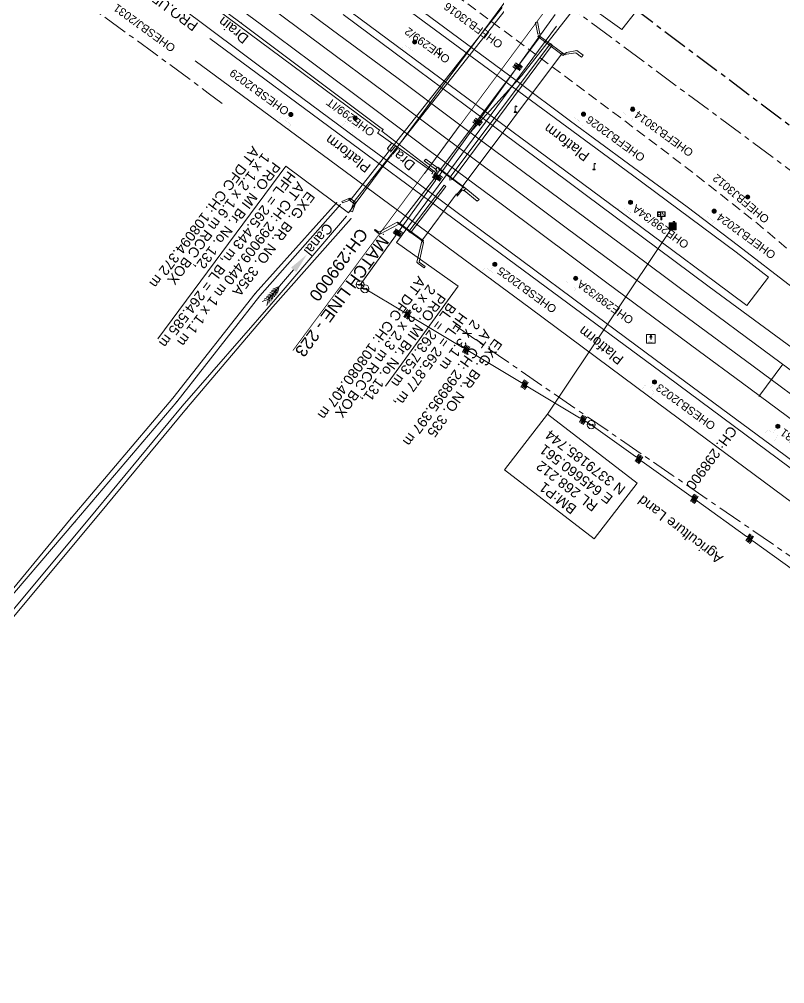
# Model space of a CAD drawing. Header units: metres. Extents: x 628572 to 650094, y 3375792 to 3391117.
# Drawn here: x 645497.8 to 645688.4, y 3378997.2 to 3379237.3 of the extents above; entities that cross this region are included whole.
import ezdxf
from ezdxf.enums import TextEntityAlignment as Align

# ---------------------------------------------------------------- set-up
doc = ezdxf.new("R2010")
doc.units = ezdxf.units.M
doc.header["$MEASUREMENT"] = 0
for name, pattern in [('CENTER', [2, 1.25, -0.25, 0.25, -0.25]), ('DASHED', [0.75, 0.5, -0.25]), ('PHANTOM2', [1.25, 0.625, -0.125, 0.125, -0.125, 0.125, -0.125])]:
    doc.linetypes.add(name, pattern=pattern)
for name, color, linetype, lineweight in [('Advertisement Board', 251, 'Continuous', 0), ('Bench_Mark', 7, 'Continuous', 0), ('BRIDGE DETAILS PLAN', 7, 'Continuous', 0), ('Bridge Parapet', 7, 'Continuous', 0), ('CANAL_BOTTOM', 5, 'Continuous', 0), ('CANAL_TOP', 5, 'Continuous', 0), ('DFCC BOUNDARY', 6, 'CENTER', 0), ('Drain Top', 5, 'Continuous', 0), ('Electric Pole', 251, 'Continuous', 0), ('Existing Chainage', 7, 'Continuous', 0), ('Existing IR Track', 143, 'Continuous', 0), ('Existing Railway Boundary', 7, 'CENTER', 0), ('Grade Indicator', 8, 'Continuous', 0), ('HT_PWR_LINE', 134, 'POWER', 0), ('Lamp_Post', 7, 'Continuous', 0), ('MATCH LINE', 7, 'Continuous', 0), ('Name Board', 251, 'Continuous', 0), ('OHE MAST', 8, 'Continuous', 0), ('Piers_Abutment', 7, 'Continuous', 0), ('Platform', 251, 'Continuous', 0), ('Retaining Wall', 251, 'Continuous', 0), ('River Text', 5, 'Continuous', 0), ("SARAI BANJARA STN SRJ's", 251, 'Continuous', 0), ('Side Details', 251, 'Continuous', 0), ('Sign Board', 251, 'Continuous', 0), ('Text', 251, 'Continuous', 0), ('TOPOSTYLEREMARK', 251, 'Continuous', 0), ('Wing Wall', 7, 'Continuous', 0)]:
    doc.layers.add(name, color=color, linetype=linetype, lineweight=lineweight)
doc.layers.add('HT_TEXT', color=7, linetype='Continuous')
doc.layers.add('NPL SIDING', color=6, linetype='Continuous')
doc.styles.add('CUT-FILL', font='cut-fill.shx', dxfattribs={"height": 2})
doc.styles.add('NB', font='swissbo.ttf', dxfattribs={"height": 1.5})
doc.styles.get("Standard").update_dxf_attribs({"font": 'arial.ttf'})
doc.styles.add('Style-Arial', font='arial.ttf')
doc.styles.add('Text', font='arial.ttf', dxfattribs={"height": 2})
doc.linetypes.add('POWER', pattern='A,10,-0.2,[131,ltypeshp.shx,S=0.4,R=0,X=-0.2,Y=0],-0.2,[131,ltypeshp.shx,S=0.4,R=180,X=1.2,Y=0],-1.2,-0.2,[131,ltypeshp.shx,S=0.4,R=0,X=-0.2,Y=0],-0.2,[131,ltypeshp.shx,S=0.4,R=180,X=1.2,Y=0],-1.2,-0.2,[131,ltypeshp.shx,S=0.4,R=0,X=-0.2,Y=0],-0.2,[131,ltypeshp.shx,S=0.4,R=180,X=1.2,Y=0],-1.2', length=14.8)

# ---------------------------------------------------------------- blocks, each defined once
blk = doc.blocks.new('EP')
blk.add_hatch(color=8).paths.add_polyline_path([(0.31, -0.24), (0.31, 0), (-0.31, -0.19), (-0.31, 0.07), (-0.93, -0.01), (-0.21, 0.16), (-0.21, -0.05), (0.43, 0.15), (0.41, -0.1), (0.94, -0.01)])
at = {"color": 8}
for p, q in [((-0.93, -0.01), (-0.21, 0.16)), ((-0.31, 0.07), (-0.93, -0.01)), ((-0.31, -0.19), (-0.31, 0.07)), ((0.31, 0), (-0.31, -0.19)), ((-0.21, 0.16), (-0.21, -0.05)), ((-0.21, -0.05), (0.43, 0.15)), ((0.31, -0.24), (0.31, 0)), ((0.43, 0.15), (0.41, -0.1)), ((0.94, -0.01), (0.31, -0.24)), ((0.41, -0.1), (0.94, -0.01))]:
    blk.add_line(p, q, dxfattribs=at)
blk.add_circle((0, 0), 1, dxfattribs=at)
blk = doc.blocks.new('GI1200')
at = {"layer": 'Advertisement Board'}
blk.add_hatch(color=256, dxfattribs=at).paths.add_polyline_path([(-0.12, -0.09), (-0.12, 0.54), (-0.26, 0.54), (0.03, 1.06), (0.34, 0.54), (0.19, 0.54), (0.19, -0.09)])
at = {"layer": 'Advertisement Board', "elevation": 165.72, "flags": 128}
for points in [[(0.34, 0.54), (0.03, 1.06), (-0.26, 0.54)], [(-0.12, 0.54), (-0.26, 0.54)]]:
    blk.add_lwpolyline(points, dxfattribs=at)
at = {"layer": 'Sign Board'}
for p, q in [((1.08, 1.14, 165.72), (-1.05, 1.14, 165.72)), ((-1.05, 1.14, 165.72), (-1.05, -0.99, 165.72)), ((1.08, -0.99, 165.72), (1.08, 1.14, 165.72)), ((-1.05, -0.99, 165.72), (1.08, -0.99, 165.72))]:
    blk.add_line(p, q, dxfattribs=at)
at = {"layer": 'Sign Board', "insert": (0.91, -0.59, 165.72), "char_height": 0.5, "attachment_point": 7, "rotation": 178.295, "line_spacing_factor": 0.6, "style": 'CUT-FILL'}
blk.add_mtext('1200', dxfattribs=at)
blk = doc.blocks.new('LP')
at = {"flags": 128}
for points in [[(0, 0), (0, 1.5)], [(0.25, 1.35), (0.44, 1.35)]]:
    blk.add_lwpolyline(points, dxfattribs=at)
for centre, radius, start, end in [((0.07, 0.99), 0.519, 57.6425, 97.3165), ((0.34, 1.33), 0.094, 11.7012, 168.0476)]:
    blk.add_arc(centre, radius, start, end)
at = {"extrusion": (0, 0, -1)}
blk.add_ellipse((0, 0.01), major_axis=(0.308, 0), ratio=0.400495, dxfattribs=at)
blk.add_ellipse((0.35, 1.36), major_axis=(0.0017, 0.0438), ratio=0.461056, start_param=1.74022, end_param=4.575836)
blk = doc.blocks.new('NB')
for p, q in [((-0.98, 0.82), (-0.98, 1.98)), ((-0.98, 1.98), (0.98, 1.98)), ((-0.98, 0.82), (0.98, 0.82)), ((-0.13, 0.82), (-0.13, 0)), ((-0.13, 0), (0.13, 0)), ((0.13, 0.82), (0.13, 0)), ((0.98, 1.98), (0.98, 0.82))]:
    blk.add_line(p, q)
at = {"style": 'NB', "width": 1.025371}
blk.add_text('NB', height=0.988, rotation=180, dxfattribs=at).set_placement((-0.02, 1.38), align=Align.MIDDLE_CENTER)
blk = doc.blocks.new('BM')
blk.add_hatch(color=256).paths.add_polyline_path([(-0.88, -0.88), (-0.88, 0.88), (0.88, 0.88), (0.88, -0.88)])
for p, q in [((0.88, 0.88), (-0.88, 0.88)), ((-0.88, 0.88), (-0.88, -0.88)), ((0.88, -0.88), (0.88, 0.88)), ((-0.88, -0.88), (0.88, -0.88))]:
    blk.add_line(p, q)
blk = doc.blocks.new('River A')
at = {"layer": 'River Text'}
for p, q in [((0.5, 20.3), (-3.1, 27.8, -1499.5)), ((0.5, 20.3), (4.5, 27.7, -1499.5)), ((0.1, 6), (-3.5, 13.6, -1499.5)), ((0.2, 9.9), (-3.4, 17.4, -1499.5)), ((0.3, 12.9), (-3.3, 20.5, -1499.5)), ((0.4, 16.4), (-3.2, 24, -1499.5)), ((0.5, 22.3), (0, 0)), ((0.1, 6), (4.1, 13.4, -1499.5)), ((0.2, 9.9), (4.2, 17.2, -1499.5)), ((0.3, 12.9), (4.3, 20.3, -1499.5)), ((0.4, 16.4), (4.4, 23.8, -1499.5)), ((0, 0), (-3.6, 7.5, -1499.5)), ((0.1, 3.3), (-3.5, 10.8, -1499.5)), ((0, 0), (4, 7.4, -1499.5)), ((0.1, 3.3), (4.1, 10.7, -1499.5))]:
    blk.add_line(p, q, dxfattribs=at)
at = {"layer": 'River Text', "flags": 128}
blk.add_lwpolyline([(-0.7, -27.7), (0.5, 22.3)], dxfattribs=at)
at = {"layer": 'River Text', "extrusion": (0, 0, -1)}
blk.add_solid([(-3.5, -27.8), (1.3, -52.7), (4.8, -27.6)], dxfattribs=at)
blk = doc.blocks.new('OHE MAST')
h = blk.add_hatch(color=256)
edge = h.paths.add_edge_path()
edge.add_arc((0, 0), 0.514, 0, 360)
at = {"const_width": 0.01, "flags": 128}
for points in [[(1.5, 3.5), (1.5, 2), (-1.5, 2), (-1.5, 3.5)], [(0, 2), (0, 0)]]:
    blk.add_lwpolyline(points, dxfattribs=at)
blk.add_circle((0, 0), 0.514)

msp = doc.modelspace()

# ---------------------------------------------------------------- linework, layer by layer
at = {"layer": 'BRIDGE DETAILS PLAN', "flags": 128}
for points in [[(645532.3308, 3379157.7701), (645564.1772, 3379200.6926), (645579.7757, 3379189.1193), (645624.732, 3379249.7113)], [(645589.0383, 3379145.9703), (645607.1539, 3379170.8657), (645591.7167, 3379181.7566), (645631.6342, 3379235.5777)]]:
    msp.add_lwpolyline(points, dxfattribs=at)
at = {"layer": 'Bridge Parapet', "linetype": 'Continuous', "flags": 128}
for points in [[(645633.2581, 3379228.2925), (645626.972, 3379232.9661), (645627.2094, 3379233.2918), (645633.4954, 3379228.6183), (645633.2581, 3379228.2925)], [(645602.2494, 3379200.1041), (645608.6146, 3379195.3027), (645608.6514, 3379195.4438), (645602.2861, 3379200.2452), (645602.2494, 3379200.1041)], [(645581.244, 3379191.387), (645579.899, 3379192.469), (645580.189, 3379192.752), (645581.5344, 3379191.6697), (645581.244, 3379191.387)], [(645598.37, 3379181.949), (645592.125, 3379186.573), (645592.256, 3379186.745), (645598.494, 3379182.115), (645598.37, 3379181.949)]]:
    msp.add_lwpolyline(points, close=True, dxfattribs=at)
at = {"layer": 'CANAL_BOTTOM', "linetype": 'Continuous', "flags": 128}
for points in [[(645577.78, 3379191.145), (645557.687, 3379168.414), (645537.029, 3379142.108), (645511.694, 3379112.163), (645490.754, 3379087.839), (645463.719, 3379056.611), (645440.811, 3379026.506)], [(645441.516, 3379025.854), (645454.684, 3379040.514), (645492.86, 3379086.333), (645516.96, 3379115.069), (645538.4, 3379140.994), (645560.522, 3379166.377), (645579.279, 3379188.276)]]:
    msp.add_lwpolyline(points, dxfattribs=at)
at = {"layer": 'CANAL_BOTTOM'}
for p in [(645577.78, 3379191.145), (645579.279, 3379188.276), (645588.463, 3379183.776), (645557.687, 3379168.414), (645560.522, 3379166.377), (645537.029, 3379142.108), (645538.4, 3379140.994), (645516.96, 3379115.069), (645511.694, 3379112.163)]:
    msp.add_point(p, dxfattribs=at)
at = {"layer": 'CANAL_TOP', "linetype": 'Continuous', "flags": 128}
for points in [[(645440.691, 3379026.71), (645462.359, 3379057.46), (645490.175, 3379088.253), (645510.717, 3379113.136), (645536.033, 3379142.972), (645556.588, 3379169.007), (645576.841, 3379191.63)], [(645580.431, 3379187.663), (645560.966, 3379165.747), (645539.483, 3379140.398), (645517.648, 3379114.051), (645493.875, 3379085.576), (645455.522, 3379040.056), (645442.381, 3379025.301)]]:
    msp.add_lwpolyline(points, dxfattribs=at)
at = {"layer": 'CANAL_TOP'}
for p in [(645576.841, 3379191.63), (645580.431, 3379187.663), (645556.588, 3379169.007), (645560.966, 3379165.747), (645536.033, 3379142.972), (645539.483, 3379140.398), (645517.648, 3379114.051), (645510.717, 3379113.136)]:
    msp.add_point(p, dxfattribs=at)
at = {"layer": 'DFCC BOUNDARY', "ltscale": 5, "flags": 128}
msp.add_lwpolyline([(645520.1413, 3379326.1101), (645520.9873, 3379325.4798), (645619.2, 3379252.0682), (645759.2868, 3379148.1795), (645807.4886, 3379112.59), (645839.9016, 3379090.5698)], dxfattribs=at)
at = {"layer": 'Drain Top', "linetype": 'Continuous', "flags": 128}
for points in [[(645601.083, 3379198.552), (645601.469, 3379199.12), (645601.09, 3379199.513), (645588.122, 3379209.449), (645588.417, 3379209.82), (645587.614, 3379210.433), (645553.111, 3379236.347), (645530.386, 3379253.233)], [(645529.921, 3379252.494), (645552.429, 3379235.735), (645587.549, 3379209.704), (645587.093, 3379208.975), (645600.801, 3379199.196), (645600.616, 3379198.854)]]:
    msp.add_lwpolyline(points, dxfattribs=at)
at = {"layer": 'Drain Top'}
for p in [(645553.111, 3379236.347), (645552.429, 3379235.735), (645587.549, 3379209.704), (645587.614, 3379210.433), (645588.122, 3379209.449), (645588.417, 3379209.82), (645587.093, 3379208.975), (645600.616, 3379198.854), (645600.801, 3379199.196), (645601.083, 3379198.552), (645601.09, 3379199.513), (645601.469, 3379199.12)]:
    msp.add_point(p, dxfattribs=at)
at = {"layer": 'Existing Chainage', "color": 7, "linetype": 'Continuous', "lineweight": 13, "flags": 128}
for points in [[(645598.7067, 3379198.9417), (645607.6474, 3379210.9859)], [(645682.024, 3379143.3695), (645687.9657, 3379151.4129)]]:
    msp.add_lwpolyline(points, dxfattribs=at)
at = {"layer": 'Existing IR Track', "color": 88, "linetype": 'DASHED', "ltscale": 5, "flags": 128}
for points in [[(645796.051, 3379092.334), (645786.8432, 3379099.1751), (645772.0176, 3379110.2895), (645755.282, 3379122.8364), (645738.2075, 3379137.0691), (645734.1924, 3379140.5703), (645721.7452, 3379151.4243), (645697.1925, 3379173.1916), (645694.4742, 3379175.6016), (645681.6516, 3379186.4279), (645669.0902, 3379196.3955), (645654.1938, 3379207.771), (645639.9103, 3379218.4645), (645626.5201, 3379228.4618), (645612.3837, 3379238.9665), (645598.4449, 3379249.2364), (645583.8885, 3379259.9864), (645569.9758, 3379270.333), (645555.0285, 3379281.3905), (645540.5596, 3379292.2068), (645523.285, 3379305.0208), (645499.2608, 3379322.8236), (645481.5125, 3379336.0476), (645463.1939, 3379349.6362), (645446.7866, 3379361.7906), (645431.243, 3379373.29), (645415.4871, 3379384.935), (645400.1815, 3379396.3059), (645382.885, 3379409.1295), (645367.0164, 3379420.9198), (645350.2385, 3379433.3956), (645333.9404, 3379445.4914), (645316.7979, 3379458.1929), (645300.6587, 3379470.1905), (645279.9538, 3379485.5172), (645261.7799, 3379497.9623), (645245.9712, 3379507.888), (645244.5069, 3379508.7958), (645223.0907, 3379521.8664), (645203.0084, 3379534.1113), (645195.7164, 3379538.5356), (645176.9703, 3379549.8488)], [(645772.0176, 3379110.2895), (645755.282, 3379122.8364), (645738.2075, 3379137.0691), (645734.1924, 3379140.5703), (645721.7452, 3379151.4243), (645697.1925, 3379173.1916), (645694.4742, 3379175.6016), (645681.6516, 3379186.4279), (645669.0902, 3379196.3955), (645654.1938, 3379207.771), (645639.9103, 3379218.4645), (645626.5201, 3379228.4618), (645612.3837, 3379238.9665), (645598.4449, 3379249.2364), (645583.8885, 3379259.9864), (645569.9758, 3379270.333), (645555.0285, 3379281.3905), (645540.5596, 3379292.2068), (645523.285, 3379305.0208), (645499.2608, 3379322.8236), (645481.5125, 3379336.0476), (645463.1939, 3379349.6362), (645446.7866, 3379361.7906), (645431.243, 3379373.29), (645415.4871, 3379384.935), (645400.1815, 3379396.3059), (645382.885, 3379409.1295), (645367.0164, 3379420.9198), (645350.2385, 3379433.3956), (645333.9404, 3379445.4914), (645316.7979, 3379458.1929), (645300.6587, 3379470.1905), (645279.9538, 3379485.5172), (645261.7799, 3379497.9623), (645245.9712, 3379507.888), (645244.5069, 3379508.7958), (645223.0907, 3379521.8664), (645203.0084, 3379534.1113), (645195.7164, 3379538.5356), (645176.9703, 3379549.8488)]]:
    msp.add_lwpolyline(points, dxfattribs=at)
at = {"layer": 'Existing IR Track', "flags": 128}
for points in [[(645843.3434, 3379018.7234), (645830.1569, 3379028.7782), (645819.971, 3379036.7268), (645810.266, 3379044.3007), (645795.3199, 3379056.3088), (645783.204, 3379066.0398), (645771.0096, 3379075.8339), (645755.603, 3379088.1642), (645740.4918, 3379100.2581), (645717.0807, 3379117.6649), (645693.6185, 3379135.1092), (645677.5673, 3379146.9232), (645667.1803, 3379154.5683), (645643.8308, 3379171.9545), (645627.7421, 3379183.963), (645617.8176, 3379191.3377), (645600.2426, 3379204.3927), (645586.0445, 3379215.0882), (645570.4764, 3379226.6803), (645557.7828, 3379236.165), (645543.0526, 3379247.1355)], [(645838.1434, 3379040.2338), (645828.0865, 3379047.6816), (645817.8756, 3379055.2433), (645802.9057, 3379066.3324), (645790.3043, 3379075.6494), (645778.2327, 3379084.5747), (645761.8836, 3379096.6672), (645745.8339, 3379108.5382), (645722.9229, 3379125.5249), (645699.041, 3379143.2315), (645683.4084, 3379154.7794), (645667.0206, 3379166.8716), (645653.5731, 3379176.8887), (645636.6751, 3379189.4245), (645623.5857, 3379199.1546), (645606.223, 3379212.0433), (645591.8406, 3379222.7757), (645575.8468, 3379234.6042), (645563.7894, 3379243.5933)], [(645537.528, 3379240.6161), (645552.9629, 3379229.1291), (645566.1515, 3379219.2597), (645581.5182, 3379207.883), (645595.4731, 3379197.617), (645613.3404, 3379184.3943), (645622.9487, 3379177.2804), (645638.8351, 3379165.4579), (645656.1469, 3379152.5986), (645672.7008, 3379140.3747), (645688.5227, 3379128.6907), (645712.1845, 3379111.0772), (645735.5567, 3379093.6793), (645750.9451, 3379081.93), (645766.5689, 3379070.0008), (645779.0207, 3379060.4444), (645790.7495, 3379051.4429), (645806.5054, 3379039.3565), (645816.3231, 3379031.8331), (645826.4845, 3379024.0466), (645839.8635, 3379013.8342)], [(645843.8577, 3379049.2638), (645834.3407, 3379056.0988), (645816.2792, 3379069.5405), (645796.5448, 3379084.0491), (645783.3719, 3379093.7337), (645768.2788, 3379105.2479), (645754.1146, 3379116.1467), (645734.3927, 3379132.6155), (645730.7027, 3379135.8682), (645717.7333, 3379147.3021), (645693.32, 3379168.0154), (645690.304, 3379170.5743), (645676.9076, 3379180.9332), (645664.1032, 3379190.5957), (645649.5053, 3379201.3374), (645635.1191, 3379211.9584), (645621.5861, 3379222.0184), (645607.269, 3379232.6072), (645593.3557, 3379242.9544)], [(645835.3804, 3379036.1345), (645825.145, 3379043.7204), (645814.8465, 3379051.353), (645799.8882, 3379062.3849), (645787.3728, 3379071.7039), (645774.8349, 3379081.0398), (645759.0039, 3379092.7887), (645743.2049, 3379104.5139), (645720.0522, 3379121.6599), (645696.9064, 3379138.8008), (645680.5396, 3379150.9105), (645664.1735, 3379163.0197), (645650.7034, 3379173.0155), (645634.016, 3379185.4046), (645620.7603, 3379195.2938), (645603.4054, 3379208.201), (645589.0616, 3379218.8889), (645573.2076, 3379230.6902), (645560.6042, 3379240.0798)], [(645840.5622, 3379044.1905), (645830.8407, 3379051.3869), (645820.3438, 3379059.1573), (645805.8401, 3379069.8967), (645793.0716, 3379079.3697), (645780.5372, 3379088.669), (645764.6918, 3379100.4411), (645748.4178, 3379112.5314), (645725.7344, 3379129.3098), (645701.8923, 3379146.9452), (645686.1914, 3379158.5237), (645669.6366, 3379170.7293), (645656.5842, 3379180.386), (645639.0421, 3379193.4122), (645626.5245, 3379202.7783), (645608.8798, 3379215.8728), (645594.312, 3379226.7296), (645578.5103, 3379238.4612)]]:
    msp.add_lwpolyline(points, dxfattribs=at)
at = {"layer": 'Existing Railway Boundary', "ltscale": 5, "flags": 128}
for points in [[(631983.38, 3389039.032), (631997.7807, 3389029.4226), (631998.0481, 3389028.4172), (632017.689, 3389013.381), (632054.7643, 3388986.9088), (632106.6339, 3388955.856), (632154.9467, 3388925.0992), (632230.8669, 3388875.9972), (632261.2753, 3388857.0709), (632290.5359, 3388840.2738), (632385.6616, 3388776.6365), (632400.5735, 3388766.5357), (632397.5375, 3388762.1235), (632395.5364, 3388759.1088), (632389.2973, 3388750.367), (632386.7075, 3388746.9674), (632380.0799, 3388739.4039), (632361.8258, 3388715.063), (632365.1364, 3388712.5802), (632373.8273, 3388706.8724), (632388.4278, 3388697.2834), (632403.5607, 3388687.3436), (632418.7904, 3388677.3402), (632434.5002, 3388667.0345), (632450.2517, 3388656.7014), (632466.7864, 3388645.8571), (632483.3195, 3388635.0137), (632501.7611, 3388622.9148), (632520.2525, 3388610.7831), (632536.8197, 3388599.9238), (632553.3588, 3388589.0829), (632565.8495, 3388580.885), (632578.4671, 3388572.604), (632596.9196, 3388560.5289), (632615.4939, 3388548.3741), (632635.6038, 3388535.295), (632652.8405, 3388523.9973), (632669.9946, 3388512.743), (632686.4084, 3388501.9869), (632696.8068, 3388495.1588), (632732.8678, 3388550.0585), (632815.552, 3388494.313), (632865.8266, 3388462.6693), (632954.7858, 3388408.1832), (633025.1519, 3388369.9037), (633056.7277, 3388353.8904), (633065.1399, 3388349.0145), (633088.5914, 3388328.9973), (633152.5885, 3388273.22), (633202.5468, 3388242.3953), (633264.4413, 3388204.6969), (633318.529, 3388171.7998), (633353.1394, 3388148.7029), (633406.9301, 3388112.3266), (633420.502, 3388103.4378), (633436.8123, 3388092.7008), (633466.2362, 3388073.356), (633479.8402, 3388064.4269), (633497.3225, 3388052.9837), (633514.7073, 3388041.6043), (633531.7969, 3388030.3277), (633546.129, 3388020.9518), (633562.4852, 3388010.2117), (633576.5949, 3388000.9466), (633594.4174, 3387989.2137), (633606.8568, 3387981.0241), (633607.7091, 3387982.3188), (633610.8424, 3387980.256), (633626.8506, 3387969.7582), (633642.9494, 3387959.201), (633660.1619, 3387947.8844), (633677.4438, 3387936.5221), (633693.0899, 3387926.2037), (633708.7685, 3387915.8637), (633726.0343, 3387904.4973), (633743.3468, 3387893.1002), (633758.2779, 3387883.3197), (633773.1647, 3387873.5681), (633789.2894, 3387862.9617), (633805.4356, 3387852.3412), (633820.4764, 3387842.4668), (633835.4704, 3387832.6232), (633852.0416, 3387821.7432), (633886.4734, 3387799.1411), (633904.4207, 3387787.3621), (633919.3393, 3387777.5707), (633934.3023, 3387767.7502), (633949.6629, 3387757.6969), (633964.9235, 3387747.7091), (633980.0551, 3387737.7098), (633995.2041, 3387727.6988), (634012.3387, 3387716.4289), (634029.3333, 3387705.2512), (634045.5362, 3387694.5849), (634061.6293, 3387683.9862), (634078.9907, 3387672.5929), (634096.3149, 3387661.224), (634113.1506, 3387650.1721), (634130.0059, 3387639.1072), (634145.8823, 3387628.6414), (634161.8963, 3387618.085), (634177.8703, 3387607.6107), (634193.7633, 3387597.1895), (634209.9993, 3387586.506), (634226.097, 3387575.9134), (634243.1652, 3387564.6955), (634260.1615, 3387553.5249), (634275.6177, 3387543.3646), (634291.1318, 3387533.1662), (634296.8083, 3387529.4449), (634291.9143, 3387522.0113), (634301.9583, 3387515.4268), (634317.7028, 3387505.1053), (634344.1271, 3387487.7818), (634370.6963, 3387470.3636), (634386.1901, 3387460.3813), (634401.9429, 3387450.229), (634426.4972, 3387434.0857), (634451.3792, 3387417.727), (634475.9114, 3387401.5928), (634500.3759, 3387385.5031), (634523.6732, 3387370.1555), (634547.0997, 3387354.7227), (634564.8006, 3387343.068), (634582.571, 3387331.3674), (634601.3879, 3387318.9723), (634620.2858, 3387306.5238), (634639.3106, 3387294.0156), (634658.1243, 3387281.6461), (634679.4814, 3387267.2836), (634702.026, 3387254.0413), (634712.9167, 3387246.4104), (634726.0042, 3387238.4627), (634737.8854, 3387230.0656), (634750.9438, 3387221.7267), (634764.9008, 3387212.4131), (634775.612, 3387204.6159), (634789.3703, 3387195.959), (634801.4607, 3387188.869), (634814.7172, 3387180.8194), (634815.4987, 3387180.2694), (634827.9598, 3387171.3498), (634840.5994, 3387164.128), (634854.2176, 3387155.5292), (634871.8787, 3387143.9515), (634877.6173, 3387139.7695), (634887.5373, 3387132.4757), (634902.4262, 3387121.5277), (634921.3448, 3387107.4791), (634940.6674, 3387093.1306), (634962.2421, 3387077.0753), (634984.1126, 3387060.8), (635000.5185, 3387048.6195), (635017.0238, 3387036.3652), (635035.7455, 3387022.426), (635054.4369, 3387008.5092), (635082.1937, 3386987.9155), (635109.8573, 3386967.3911), (635134.2436, 3386949.2611), (635158.5309, 3386931.2047), (635180.7563, 3386914.7058), (635202.7867, 3386898.3516), (635206.1213, 3386895.8016), (635211.1242, 3386892.0437), (635230.1367, 3386877.9281), (635249.207, 3386863.7701), (635270.9723, 3386847.61), (635292.819, 3386831.3895), (635313.1117, 3386816.3456), (635333.3618, 3386801.3334), (635352.372, 3386787.2182), (635371.5331, 3386772.9909), (635390.4616, 3386758.9197), (635409.8226, 3386744.527), (635427.2062, 3386731.6093), (635445.0434, 3386718.3546), (635461.6171, 3386706.0794), (635478.4695, 3386693.5976), (635493.4196, 3386682.4884), (635508.6023, 3386671.2062), (635518.0063, 3386664.2196), (635527.5618, 3386657.1206), (635543.461, 3386645.2907), (635559.7145, 3386633.1978), (635591.676, 3386610.2688), (635606.0755, 3386599.5015), (635620.6466, 3386588.6057), (635636.5434, 3386576.7606), (635652.3995, 3386564.9458), (635668.2493, 3386553.1365), (635683.9787, 3386541.4169), (635700.2614, 3386528.9886), (635716.7419, 3386516.4094), (635732.9183, 3386504.3569), (635749.0007, 3386492.3748), (635764.9276, 3386480.5277), (635780.91, 3386468.6394), (635796.8963, 3386456.7694), (635812.8908, 3386444.8934), (635829.3631, 3386432.6938), (635845.7912, 3386420.527), (635861.6814, 3386408.7334), (635877.6317, 3386396.8953), (635893.2055, 3386385.3425), (635908.8769, 3386373.7174), (635925.058, 3386361.6972), (635941.2668, 3386349.6564), (635956.6865, 3386338.1889), (635972.0823, 3386326.7391), (635987.7899, 3386315.0493), (636003.5308, 3386303.3347), (636019.0977, 3386291.765), (636034.6476, 3386280.2079), (636050.7681, 3386268.2256), (636066.8961, 3386256.2378), (636083.1084, 3386244.1987), (636099.3561, 3386232.1333), (636114.134, 3386221.1471), (636147.8198, 3386196.1265), (636166.7058, 3386182.1085), (636182.4635, 3386170.4111), (636198.2037, 3386158.7268), (636214.3364, 3386146.7471), (636230.3919, 3386134.8247), (636230.9614, 3386134.4025), (636228.154, 3386130.995), (636300.9317, 3386076.4069), (636382.1931, 3386014.4435), (636463.0816, 3385952.0584), (636544.2755, 3385889.3268), (636568.8921, 3385871.1182), (636613.4471, 3385839.7025), (636628.0709, 3385853.6506), (636650.5128, 3385835.4717), (636693.9069, 3385800.1065), (636686.7095, 3385790.4003), (636696.0629, 3385782.3378), (636710.473, 3385769.9165), (636766.0138, 3385726.4206), (636849.4668, 3385668.9836), (636931.64, 3385608.8479), (637013.8419, 3385548.1951), (637096.6082, 3385488.6336), (637121.9489, 3385470.2058), (637176.9181, 3385426.1737), (637258.1753, 3385363.4078), (637340.1494, 3385301.7514), (637422.2947, 3385241.0852), (637447.0788, 3385223.2045), (637528.2227, 3385160.8768), (637610.9552, 3385100.7612), (637694.8717, 3385041.953), (637753.3499, 3385002.2846), (637771.5944, 3384989.982), (637771.5944, 3384979.4924), (637852.0915, 3384922.0343), (637935.0162, 3384862.0714), (637993.4351, 3384821.4573), (638019.0158, 3384803.2052), (638102.4107, 3384745.0584), (638178.9785, 3384688.3398), (638237.6603, 3384636.8079), (638344.701, 3384557.2221), (638427.4112, 3384496.8586), (638508.4228, 3384435.5926), (638565.3238, 3384391.9743), (638589.782, 3384373.2765), (638631.8324, 3384337.8543), (638619.2503, 3384320.7689), (638700.6253, 3384258.2275), (638758.2306, 3384210.1286), (638748.4263, 3384194.4881), (638832.9819, 3384135.241), (638898.2751, 3384089.8354), (638910.685, 3384104.7359), (638994.0238, 3384045.8483), (639077.2216, 3383986.384), (639102.1383, 3383968.0886), (639159.8745, 3383926.5901), (639184.8741, 3383908.5552), (639242.6613, 3383867.4991), (639268.1519, 3383849.1332), (639327.9549, 3383811.5106), (639354.2186, 3383795.0507), (639414.5653, 3383756.9689), (639440.0428, 3383739.3736), (639498.3493, 3383699.1058), (639523.8465, 3383681.6785), (639574.9736, 3383646.7331), (639583.1624, 3383652.0276), (639689.1575, 3383571.5368), (639770.3529, 3383510.1038), (639826.8338, 3383467.0843), (639851.6063, 3383448.3401), (639907.8381, 3383405.1303), (639928.7552, 3383389.2727), (639932.4136, 3383385.8226), (639987.4639, 3383341.8457), (640012.7135, 3383323.0928), (640093.1273, 3383262.0565), (640171.8725, 3383196.1592), (640228.3322, 3383153.381), (640311.5957, 3383095.2106), (640394.8641, 3383036.2274), (640477.4145, 3382977.0386), (640559.1827, 3382915.4685), (640665.4567, 3382835.3045), (640720.6935, 3382789.5682), (640744.1896, 3382769.9043), (640801.5333, 3382727.7921), (640884.497, 3382668.355), (640967.4181, 3382609.4811), (641049.3321, 3382547.9775), (641130.842, 3382487.0083), (641212.6929, 3382426.3203), (641295.2397, 3382366.2732), (641377.1032, 3382305.6407), (641458.6913, 3382244.4694), (641539.788, 3382182.3426), (641622.1383, 3382122.0097), (641702.364, 3382062.6427), (641784.5528, 3382001.6936), (641867.0132, 3381941.5198), (641973.939, 3381862.1361), (642047.1447, 3381806.5386), (642111.3474, 3381756.247), (642135.5451, 3381737.1522), (642191.6481, 3381692.8805), (642216.3665, 3381674.0919), (642297.8377, 3381612.4104), (642380.4062, 3381552.4772), (642463.3246, 3381492.4122), (642545.7114, 3381431.7783), (642627.5896, 3381371.9523), (642710.042, 3381311.7191), (642794.2249, 3381254.3826), (642875.8129, 3381193.2771), (642956.3456, 3381130.3141), (643036.4583, 3381067.3443), (643117.185, 3381004.8095), (643172.4593, 3380960.8682), (643197.158, 3380942.1115), (643255.3116, 3380901.5691), (643282.0179, 3380885.9855), (643340.0019, 3380844.3971), (643414.9945, 3380785.1482), (643451.8986, 3380756.7808), (643532.8037, 3380694.4612), (643535.2972, 3380692.6635), (643551.2784, 3380680.8194), (643567.3357, 3380668.919), (643583.0638, 3380657.2952), (643598.7082, 3380645.7333), (643614.3081, 3380634.1892), (643630.1523, 3380622.4653), (643650.0814, 3380608.0318), (643669.585, 3380593.9065), (643682.7179, 3380584.1884), (643695.5222, 3380574.7117), (643709.3225, 3380564.4893), (643722.9637, 3380554.3847), (643737.887, 3380543.3483), (643752.8235, 3380532.3022), (643768.2592, 3380520.8389), (643783.7331, 3380509.3472), (643799.7855, 3380497.4973), (643815.9413, 3380485.5714), (643832.7782, 3380473.1288), (643849.7289, 3380460.6021), (643866.059, 3380448.5159), (643882.3496, 3380436.4589), (643898.3816, 3380424.7148), (643914.2305, 3380413.1048), (643929.3278, 3380401.9147), (643944.4267, 3380390.7231), (643959.7518, 3380379.1349), (643975.3902, 3380367.3097), (643987.907, 3380358.1055), (644000.1603, 3380349.0958), (644017.4569, 3380336.3184), (644034.4669, 3380323.7528), (644046.4455, 3380314.9727), (644249.4258, 3380165.3983), (644621.007, 3379887.6965), (644676.9944, 3379845.4482), (644702.8645, 3379825.9912), (644738.6024, 3379799.4801), (644742.2817, 3379796.7418), (644771.2557, 3379773.8192), (644804.6479, 3379750.2058), (644834.554, 3379728.6172), (644848.5372, 3379718.5093), (644863.2911, 3379707.9396), (644878.1999, 3379697.2589), (644893.8111, 3379686.127), (644909.381, 3379675.0245), (644918.4816, 3379668.5863), (644935.1691, 3379656.7791), (644907.7997, 3379620.3367), (644936.8456, 3379598.666), (644961.4527, 3379618.4234), (645145.9779, 3379481.4776), (645154.4712, 3379493.1591), (645276.7247, 3379402.534), (645270.2115, 3379393.7381), (645468.3754, 3379252.8811), (645478.6859, 3379267.1096), (645498.5589, 3379252.3702), (645510.5872, 3379243.9988), (645510.5872, 3379243.9988), (645531.3517, 3379228.922), (645544.8911, 3379218.91), (645549.0311, 3379215.8257)], [(645606.3456, 3379161.062), (645612.6474, 3379156.6995), (645629.8044, 3379144.8812), (645660.447, 3379123.8185), (645677.2198, 3379112.3051), (645700.9584, 3379095.9952), (645724.6888, 3379079.6908), (645740.8782, 3379068.5432), (645757.092, 3379057.3789), (645769.9294, 3379048.5094), (645782.8351, 3379039.5926), (645798.2082, 3379029.0749), (645808.7357, 3379021.836), (645819.2063, 3379014.6363), (645833.4016, 3379004.8563), (645844.461, 3378997.23), (645844.461, 3378997.23)]]:
    msp.add_lwpolyline(points, dxfattribs=at)
at = {"layer": 'HT_PWR_LINE', "linetype": 'Continuous', "flags": 128}
for points in [[(645582.704, 3379171.208), (645591.4854, 3379183.3592), (645591.6376, 3379183.57), (645590.8906, 3379184.2455), (645592.6203, 3379183.2176), (645591.1015, 3379184.5373), (645592.8312, 3379183.5094), (645591.3124, 3379184.8291), (645593.042, 3379183.8012), (645591.5232, 3379185.1209), (645593.2529, 3379184.093), (645592.5059, 3379184.7685), (645592.6562, 3379184.9794), (645601.4376, 3379197.1307), (645601.5899, 3379197.3414), (645600.8428, 3379198.0169), (645602.5725, 3379196.989), (645601.0537, 3379198.3087), (645602.7834, 3379197.2808), (645601.2646, 3379198.6005), (645602.9943, 3379197.5726), (645601.4754, 3379198.8923), (645603.2051, 3379197.8644), (645602.4581, 3379198.5399), (645602.6084, 3379198.7508), (645611.3898, 3379210.9021), (645611.5421, 3379211.1128), (645610.795, 3379211.7884), (645612.5247, 3379210.7604), (645611.0059, 3379212.0801), (645612.7356, 3379211.0522), (645611.2168, 3379212.3719), (645612.9465, 3379211.344), (645611.4276, 3379212.6637), (645613.1573, 3379211.6358), (645612.4103, 3379212.3114), (645612.5606, 3379212.5222), (645621.342, 3379224.6735), (645621.4943, 3379224.8842), (645620.7473, 3379225.5598), (645622.4769, 3379224.5319), (645620.9581, 3379225.8515), (645622.6878, 3379224.8236), (645621.169, 3379226.1433), (645622.8987, 3379225.1154), (645621.3798, 3379226.4351), (645623.1095, 3379225.4072), (645622.3625, 3379226.0828), (645622.5128, 3379226.2936), (645631.2942, 3379238.4449)], [(645692.7178, 3379098.648), (645680.5395, 3379107.4052), (645680.3284, 3379107.557), (645679.6546, 3379106.8084), (645680.6785, 3379108.5405), (645679.3623, 3379107.0186), (645680.3862, 3379108.7507), (645679.0701, 3379107.2288), (645680.0939, 3379108.9609), (645678.7778, 3379107.439), (645679.8016, 3379109.1711), (645679.1278, 3379108.4225), (645678.9157, 3379108.5729), (645666.7375, 3379117.3301), (645666.5264, 3379117.4819), (645665.8526, 3379116.7333), (645666.8764, 3379118.4654), (645665.5603, 3379116.9435), (645666.5841, 3379118.6756), (645665.268, 3379117.1537), (645666.2919, 3379118.8858), (645664.9758, 3379117.3638), (645665.9996, 3379119.0959), (645665.3258, 3379118.3473), (645665.1137, 3379118.4978), (645652.9354, 3379127.255), (645652.7243, 3379127.4068), (645652.0505, 3379126.6582), (645653.0744, 3379128.3903), (645651.7583, 3379126.8684), (645652.7821, 3379128.6005), (645651.466, 3379127.0786), (645652.4898, 3379128.8107), (645651.1737, 3379127.2887), (645652.1975, 3379129.0208), (645651.5237, 3379128.2722), (645651.3117, 3379128.4227), (645640.2441, 3379136.3812), (645639.0718, 3379137.085), (645638.8489, 3379137.2189), (645638.2393, 3379136.4171), (645639.1164, 3379138.2279), (645637.9307, 3379136.6024), (645638.8077, 3379138.4132), (645637.622, 3379136.7877), (645638.4991, 3379138.5985), (645637.3133, 3379136.9729), (645638.1904, 3379138.7838), (645637.5808, 3379137.982), (645637.3579, 3379138.1138), (645624.5039, 3379145.8299), (645624.2809, 3379145.9637), (645623.6714, 3379145.162), (645624.5484, 3379146.9728), (645623.3627, 3379145.3472), (645624.2398, 3379147.1581), (645623.054, 3379145.5325), (645623.9311, 3379147.3434), (645622.7454, 3379145.7178), (645623.6225, 3379147.5286), (645623.0129, 3379146.7269), (645622.79, 3379146.8587), (645609.9359, 3379154.5748), (645609.713, 3379154.7086), (645609.1034, 3379153.9068), (645609.9805, 3379155.7177), (645608.7947, 3379154.0921), (645609.6718, 3379155.9029), (645608.4861, 3379154.2774), (645609.3631, 3379156.0882), (645608.1774, 3379154.4627), (645609.0545, 3379156.2735), (645608.4449, 3379155.4717), (645608.222, 3379155.6036), (645595.3679, 3379163.3196), (645595.145, 3379163.4534), (645594.5354, 3379162.6517), (645595.4125, 3379164.4625), (645594.2268, 3379162.837), (645595.1038, 3379164.6478), (645593.9181, 3379163.0222), (645594.7952, 3379164.8331), (645593.6095, 3379163.2075), (645594.4865, 3379165.0184), (645593.8769, 3379164.2166), (645593.6541, 3379164.3484), (645583.9266, 3379170.1877)]]:
    msp.add_lwpolyline(points, dxfattribs=at)
at = {"layer": 'HT_TEXT', "lineweight": 13, "flags": 128}
msp.add_lwpolyline([(645610.1221, 3379209.1479), (645622.8582, 3379223.2428), (645637.6853, 3379242.0524), (645647.8765, 3379234.7666), (645675.1344, 3379269.3459)], dxfattribs=at)
at = {"layer": 'MATCH LINE', "linetype": 'PHANTOM2', "ltscale": 15, "const_width": 0.2}
msp.add_lwpolyline([(645636.5612, 3379249.9363), (645565.9601, 3379154.828)], dxfattribs=at)
at = {"layer": 'NPL SIDING', "linetype": 'CENTER', "ltscale": 5, "flags": 128}
msp.add_lwpolyline([(645839.1494, 3379091.0807), (645842.691, 3379095.8991), (645525.86, 3379333.8865)], dxfattribs=at)
at = {"layer": 'Piers_Abutment', "linetype": 'Continuous', "flags": 128}
for points in [[(645580.108, 3379192.106), (645618.1082, 3379240.2623)], [(645618.8135, 3379239.549), (645580.85, 3379191.508)], [(645627.6442, 3379233.1053), (645602.6326, 3379199.8151)], [(645608.1314, 3379195.6016), (645633.1025, 3379228.9545)], [(645601.28, 3379197.8523), (645592.368, 3379186.17)], [(645597.974, 3379182.082), (645606.6936, 3379193.8172)]]:
    msp.add_lwpolyline(points, dxfattribs=at)
for points in [[(645605.0707, 3379197.2194), (645605.0625, 3379197.8698), (645630.0728, 3379231.2483), (645630.4974, 3379230.886), (645605.684, 3379197.4151), (645605.0707, 3379197.2194)], [(645594.807, 3379184.426), (645595.272, 3379184.097), (645604.0628, 3379195.6843), (645603.5909, 3379196.0182), (645594.807, 3379184.426)]]:
    msp.add_lwpolyline(points, close=True, dxfattribs=at)
at = {"layer": 'Platform', "linetype": 'Continuous', "flags": 128}
for points in [[(645501.7605, 3379308.8655), (645589.4975, 3379243.4798), (645650.5263, 3379198.4861), (645676.3426, 3379179.3032), (645684.404, 3379173.0714), (645679.0248, 3379166.0519), (645671.2118, 3379171.8795), (645644.7773, 3379191.3947), (645576.3204, 3379242.2279)], [(645541.5908, 3379226.9287), (645575.1207, 3379202.236), (645625.048, 3379165.3451), (645654.5466, 3379143.4653), (645685.6328, 3379120.3924), (645706.8035, 3379104.7503), (645714.2875, 3379099.1374), (645717.9274, 3379104.6305), (645710.6387, 3379110.0387), (645689.4872, 3379125.865), (645659.1299, 3379148.3481), (645629.0453, 3379170.5897), (645578.7404, 3379207.7755), (645545.255, 3379232.5311)]]:
    msp.add_lwpolyline(points, dxfattribs=at)
at = {"layer": 'Retaining Wall', "linetype": 'Continuous', "flags": 128}
for points in [[(645627.475, 3379233.6788), (645626.9555, 3379233.6052), (645626.3885, 3379236.4926), (645626.8787, 3379236.6755), (645627.475, 3379233.6788)], [(645633.7903, 3379228.4065), (645633.4861, 3379228.5791), (645634.1296, 3379229.0456), (645636.6378, 3379229.5214), (645638.2302, 3379228.3496), (645637.8387, 3379227.8944), (645636.4361, 3379228.9443), (645634.1121, 3379228.578), (645633.7903, 3379228.4065)], [(645600.6935, 3379197.9062), (645601.8476, 3379199.5267), (645601.482, 3379199.8426), (645602.0382, 3379200.483), (645602.364, 3379200.2157), (645602.2494, 3379200.1041), (645602.57, 3379199.7882), (645602.1769, 3379199.3442), (645601.1227, 3379197.8824), (645600.6935, 3379197.9062)], [(645579.86, 3379192.717), (645578.118, 3379191.937), (645578.305, 3379191.566), (645580.132, 3379192.259), (645579.86, 3379192.717)], [(645581.477, 3379191.243), (645580.767, 3379189.388), (645580.308, 3379189.563), (645581.051, 3379191.492), (645581.477, 3379191.243)]]:
    msp.add_lwpolyline(points, close=True, dxfattribs=at)
for points in [[(645606.8807, 3379193.2341), (645606.7683, 3379193.6716), (645607.8272, 3379195.0412), (645608.2693, 3379195.5272), (645608.5906, 3379195.2907), (645608.7273, 3379195.3833), (645609.0445, 3379195.2698), (645608.5625, 3379194.5951), (645608.0897, 3379194.8561), (645606.8807, 3379193.2341)], [(645586.444, 3379184.991), (645586.245, 3379184.764), (645587.229, 3379184.051), (645587.603, 3379183.836), (645592.327, 3379186.298), (645591.905, 3379186.757), (645587.395, 3379184.334), (645586.444, 3379184.991)], [(645598.638, 3379175.428), (645598.908, 3379175.752), (645597.416, 3379176.854), (645598.494, 3379181.766), (645598.044, 3379182.087), (645596.846, 3379176.83), (645597.182, 3379176.497), (645598.638, 3379175.428)]]:
    msp.add_lwpolyline(points, dxfattribs=at)
at = {"layer": 'TOPOSTYLEREMARK'}
msp.add_line((645660.561, 3379185.744), (645629.3451, 3379138.9929), dxfattribs=at)
at = {"layer": 'TOPOSTYLEREMARK', "linetype": 'Continuous', "flags": 128}
msp.add_lwpolyline([(645651.6798, 3379121.7963), (645641.0093, 3379107.9258), (645618.6747, 3379125.1224), (645629.3451, 3379138.9929), (645651.6798, 3379121.7963)], close=True, dxfattribs=at)
at = {"layer": 'Wing Wall', "linetype": 'Continuous', "flags": 128}
for points in [[(645598.6488, 3379202.0519), (645599.0454, 3379202.4771), (645601.8931, 3379200.4242), (645601.4768, 3379199.9676), (645598.6488, 3379202.0519)], [(645611.8768, 3379192.0223), (645612.3353, 3379192.4635), (645609.009, 3379195.1639), (645608.6124, 3379194.6401), (645611.8768, 3379192.0223)]]:
    msp.add_lwpolyline(points, close=True, dxfattribs=at)

# ---------------------------------------------------------------- block references
at = {"layer": 'Bench_Mark'}
msp.add_blockref('BM', (645660.561, 3379185.744), dxfattribs=at)
at = {"layer": 'Electric Pole', "linetype": 'Continuous'}
for p in [(645582.704, 3379171.208), (645583.896, 3379170.206), (645640.243, 3379136.382)]:
    msp.add_blockref('EP', p, dxfattribs=at)
at = {"layer": 'Grade Indicator'}
msp.add_blockref('GI1200', (645655.0944, 3379157.6518), dxfattribs=at)
at = {"layer": 'Lamp_Post', "linetype": 'Continuous'}
for p in [(645602.444, 3379228.6063), (645621.3279, 3379214.1993), (645640.9561, 3379199.9227), (645660.6455, 3379185.4892)]:
    msp.add_blockref('LP', p, dxfattribs=at)
at = {"layer": 'Name Board', "linetype": 'Continuous'}
msp.add_blockref('NB', (645657.7078, 3379187.3684), dxfattribs=at)
at = {"layer": 'OHE MAST', "color": 2, "rotation": 143.3908318566117}
for p in [(645596.2802, 3379231.6364), (645565.4456, 3379213.5925), (645638.3268, 3379213.664), (645650.5665, 3379214.9062), (645581.5082, 3379212.6633), (645650.0197, 3379191.718), (645679.1995, 3379193.0394), (645670.8722, 3379189.53), (645616.2607, 3379176.3124), (645636.3882, 3379172.8074), (645656.0215, 3379147.0162), (645686.7228, 3379135.9652)]:
    msp.add_blockref('OHE MAST', p, dxfattribs=at)
at = {"layer": 'River Text', "xscale": 0.2, "yscale": 0.2, "zscale": 0.2, "rotation": 140.6085935194517}
msp.add_blockref('River A', (645562.521, 3379170.7365), dxfattribs=at)

# ---------------------------------------------------------------- texts
at = {"layer": 'BRIDGE DETAILS PLAN', "color": 10}
for s, rotation, p in [('AT DFC CH: 108094.372 m', 233, (645555.8637, 3379205.8842)), ('1 x 1.2 x 1.6 m RCC BOX', 233, (645558.4782, 3379204.2053)), ('PRO. MI Br. No. 132,', 233, (645561.0687, 3379201.9878)), ('AT DFC CH: 108080.407 m', 234, (645597.1791, 3379173.5477)), ('2 x 3.2 x 2.3 m RCC BOX ', 234, (645599.6877, 3379171.4601)), ('PRO. MI Br. No. 131,', 234, (645602.1964, 3379169.3725))]:
    msp.add_text(s, height=2.5, rotation=rotation, dxfattribs=at).set_placement(p)
at = {"layer": 'BRIDGE DETAILS PLAN'}
for s, rotation, p in [('HFL = 265.443 m, BL = 264.585 m', 233, (645564.796, 3379199.7149)), ('AT CH: 299009.440 m 1 x 1.1 m', 233, (645567.1101, 3379197.0573)), ('EXG. BR. NO. 335A ', 233, (645569.6439, 3379194.642)), ('BL = 263.753 m', 234.16407, (645604.7926, 3379166.9003)), ('HFL = 265.877 m,', 234, (645607.5268, 3379164.5415)), ('2 x 3.1 m', 234.16407, (645610.7875, 3379162.73)), ('AT CH: 298995.397 m ', 234.16407, (645613.5217, 3379160.3712)), ('EXG. BR. NO. 335 ', 234.16407, (645616.256, 3379158.0124))]:
    msp.add_text(s, height=2.5, rotation=rotation, dxfattribs=at).set_placement(p)
at = {"layer": 'Existing Chainage', "color": 7, "lineweight": 0, "attachment_point": 4, "line_spacing_factor": 0.6, "style": 'Style-Arial'}
for s, insert, char_height, rotation in [('CH:299000', (645583.6633, 3379184.6991), 3, 233.412641), ('CH: 298900', (645675.7471, 3379135.5737), 2.5, 233.546417)]:
    msp.add_mtext(s, dxfattribs=dict(at, insert=insert, char_height=char_height, rotation=rotation))
at = {"layer": 'MATCH LINE', "linetype": 'Continuous'}
msp.add_text('MATCH LINE - 223', height=3, rotation=233.623712, dxfattribs=at).set_placement((645587.697, 3379183.7513))
at = {"layer": 'OHE MAST'}
for s, rotation, p in [('OHESBJ/2031', 144, (645522.2183, 3379241.2554)), ('OHEFBJ3016', 144, (645604.4939, 3379241.6204)), ('OHE299/2', 144, (645594.7529, 3379235.4377)), ('OHESBJ2029', 144, (645551.1412, 3379225.0779)), ('OHE299/IT', 144, (645575.242, 3379217.8073)), ('OHEFBJ3014', 144, (645651.945, 3379214.6562)), ('OHEFBJ2026', 144, (645639.9035, 3379213.4512)), ('OHEFBJ3012', 140, (645671.5738, 3379198.9347)), ('OHE298/34A', 144, (645651.4443, 3379191.3177)), ('OHEFBJ2024', 144, (645672.4569, 3379189.196)), ('OHESBJ2025', 144, (645617.7844, 3379175.8195)), ('OHE298/33A', 144, (645637.673, 3379172.5213)), ('OHESBJ2023', 144, (645657.3209, 3379146.7375)), ('OHE298/31', 144, (645688.2781, 3379135.5756))]:
    msp.add_text(s, height=2, rotation=rotation, dxfattribs=at).set_placement(p, align=Align.RIGHT)
at = {"layer": "SARAI BANJARA STN SRJ's", "color": 7}
msp.add_text('PRO.UP LOOP CSR-761.11m(TS TO SRJ)', height=2.5, rotation=143.603357, dxfattribs=at).set_placement((645542.5751, 3379236.1581))
at = {"layer": 'Side Details'}
msp.add_text('Agriculture Land', height=2.5, rotation=142.601092, dxfattribs=at).set_placement((645673.2769, 3379103.5271))
at = {"layer": 'Text', "style": 'Text'}
for s, rotation, p in [('Drain', 141.76835, (645555.1734, 3379232.95)), ('Platform', 143.182991, (645640.0589, 3379203.7334)), ('Platform', 142.868776, (645585.5948, 3379200.8825)), ('Drain', 140.062858, (645596.6712, 3379201.3268)), ('Platform', 141.628927, (645648.5543, 3379153.0508))]:
    msp.add_text(s, height=2.5, rotation=rotation, dxfattribs=at).set_placement(p)
at = {"layer": 'Text'}
msp.add_text('Canal', height=2.5, rotation=231.191249, dxfattribs=at).set_placement((645574.2232, 3379186.7901))
at = {"layer": 'TOPOSTYLEREMARK'}
for s, p in [('N 3379185.744', (645638.7781, 3379127.0049)), ('E 645660.561', (645636.4916, 3379124.0327)), ('RL 268.212', (645634.2051, 3379121.0604)), ('BM:P1', (645631.9185, 3379118.0882))]:
    msp.add_text(s, height=2.5, rotation=142.429145, dxfattribs=at).set_placement(p, align=Align.MIDDLE_CENTER)

doc.saveas('drawing.dxf')
